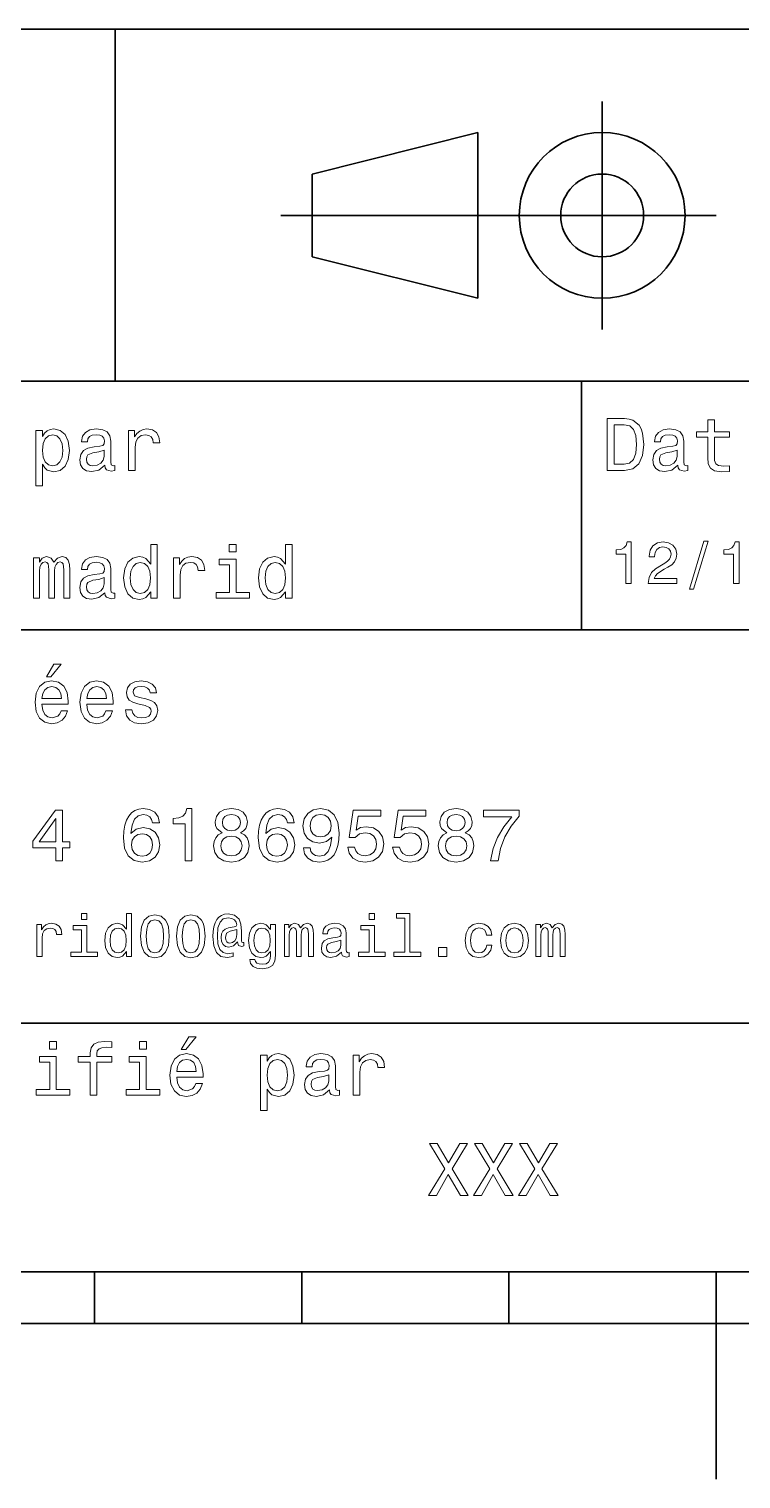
# Model space of a CAD drawing. Extents: x 0 to 297, y 0 to 210.
# Drawn here: x 115.3 to 149.7, y 0 to 70 of the extents above; entities that cross this region are included whole.
import ezdxf

# ---------------------------------------------------------------- set-up
doc = ezdxf.new("R2010")
doc.units = 0

msp = doc.modelspace()

# ---------------------------------------------------------------- linework, layer by layer
at = {"color": 7, "lineweight": 35}
for p, q in [((97, 70), (287, 70)), ((119.5, 53), (119.5, 70)), ((143, 55.5), (143, 66.5)), ((129, 63), (137, 65)), ((137, 65), (137, 57)), ((129, 59), (129, 63)), ((127.5, 61), (148.5, 61)), ((137, 57), (129, 59)), ((97, 53), (162, 53)), ((142, 41), (142, 53)), ((97, 41), (162, 41)), ((97, 22), (162, 22)), ((10, 10), (287, 10)), ((97, 10), (287, 10)), ((118.5, 10), (118.5, 7.5)), ((128.5, 10), (128.5, 7.5)), ((138.5, 10), (138.5, 7.5)), ((148.5, 10), (148.5, 0)), ((98.5, 7.5), (198.5, 7.5))]:
    msp.add_line(p, q, dxfattribs=at)
at = {"color": 7, "lineweight": 13}
for points in [[(144.080688, 51.190563), (143.248566, 51.190563), (143.248566, 48.690563), (144.080688, 48.690563), (144.473343, 48.769814), (144.765137, 49.011169), (144.945251, 49.40382), (145.010086, 49.940563), (144.952454, 50.488113), (144.880402, 50.70425), (144.779541, 50.877163), (144.487747, 51.111313), (144.296829, 51.168949)], [(148.100861, 50.289986), (148.100861, 49.320965), (148.122482, 49.007565), (148.223343, 48.791428), (148.425079, 48.665348), (148.767288, 48.62212), (149.141937, 48.640129), (149.141937, 48.913906), (148.868149, 48.892292), (148.619598, 48.921112), (148.486313, 49.011169), (148.42868, 49.162464), (148.417862, 49.375), (148.417862, 50.289986), (149.141937, 50.289986), (149.141937, 50.560158), (148.417862, 50.560158), (148.417862, 51.125721), (148.100861, 51.125721), (148.100861, 50.560158), (147.553314, 50.560158), (147.553314, 50.289986)], [(115.986313, 50.326012), (115.986313, 50.625), (115.669312, 50.625), (115.669312, 47.941284), (115.986313, 47.941284), (115.986313, 48.98595), (116.097984, 48.816643), (116.22406, 48.704971), (116.541069, 48.62212), (116.843658, 48.690563), (117.081413, 48.895893), (117.236313, 49.2201), (117.293945, 49.659584), (117.236313, 50.095463), (117.081413, 50.41967), (116.843658, 50.621399), (116.541069, 50.693443), (116.368156, 50.671829), (116.220459, 50.603386), (116.094383, 50.488113)], [(116.48703, 48.9067), (116.274498, 48.953533), (116.119598, 49.097622), (116.022339, 49.331772), (115.989914, 49.659584), (116.022339, 49.983791), (116.119598, 50.217941), (116.274498, 50.358429), (116.48703, 50.408863), (116.681557, 50.358429), (116.836456, 50.21434), (116.933716, 49.98019), (116.969742, 49.659584), (116.933716, 49.335377), (116.836456, 49.097622), (116.681557, 48.953533)], [(119.005043, 48.942726), (119.005043, 48.931919), (119.023056, 48.809441), (119.077087, 48.722984), (119.304031, 48.654541), (119.480545, 48.683357), (119.480545, 48.928314), (119.4049, 48.917507), (119.304031, 48.96434), (119.286026, 49.108429), (119.286026, 50.109871), (119.242798, 50.365635), (119.116714, 50.54575), (118.896973, 50.65382), (118.587173, 50.693443), (118.284584, 50.650219), (118.061241, 50.52774), (117.920746, 50.336815), (117.873917, 50.084656), (117.873917, 50.063042), (118.158501, 50.063042), (118.183716, 50.21434), (118.26297, 50.322407), (118.392654, 50.387249), (118.57637, 50.412464), (118.752884, 50.394455), (118.878967, 50.34042), (118.954613, 50.246758), (118.979828, 50.117077), (118.965424, 49.965778), (118.907784, 49.890129), (118.763687, 49.854107), (118.493515, 49.825291), (118.183716, 49.760448), (117.963974, 49.645176), (117.834297, 49.465057), (117.79467, 49.19849), (117.830688, 48.960735), (117.942368, 48.784222), (118.122482, 48.67255), (118.37104, 48.632927), (118.706055, 48.708576)], [(120.143372, 48.690563), (120.460373, 48.690563), (120.460373, 49.796471), (120.492798, 50.063042), (120.590057, 50.253963), (120.748558, 50.369236), (120.961098, 50.408863), (121.119598, 50.383648), (121.238472, 50.3116), (121.310516, 50.189121), (121.335739, 50.023415), (121.656342, 50.023415), (121.613113, 50.315205), (121.49424, 50.524136), (121.296112, 50.650219), (121.02594, 50.693443), (120.842224, 50.664627), (120.683716, 50.592579), (120.543228, 50.4701), (120.431557, 50.304398), (120.431557, 50.625), (120.143372, 50.625)], [(144.055481, 50.891571), (144.329254, 50.837536), (144.516571, 50.671829), (144.628235, 50.376442), (144.664261, 49.940563), (144.624634, 49.519093), (144.51297, 49.223705), (144.322052, 49.047192), (144.055481, 48.989555), (143.583572, 48.989555), (143.583572, 50.891571)], [(146.656342, 48.942726), (146.656342, 48.931919), (146.674347, 48.809441), (146.728394, 48.722984), (146.955338, 48.654541), (147.131851, 48.683357), (147.131851, 48.928314), (147.056198, 48.917507), (146.955338, 48.96434), (146.937317, 49.108429), (146.937317, 50.109871), (146.894089, 50.365635), (146.768005, 50.54575), (146.548264, 50.65382), (146.23848, 50.693443), (145.935883, 50.650219), (145.71254, 50.52774), (145.572052, 50.336815), (145.525223, 50.084656), (145.525223, 50.063042), (145.809799, 50.063042), (145.835022, 50.21434), (145.914261, 50.322407), (146.043945, 50.387249), (146.227661, 50.412464), (146.404175, 50.394455), (146.530258, 50.34042), (146.605911, 50.246758), (146.631119, 50.117077), (146.616714, 49.965778), (146.559082, 49.890129), (146.414978, 49.854107), (146.144806, 49.825291), (145.835022, 49.760448), (145.61528, 49.645176), (145.485596, 49.465057), (145.445969, 49.19849), (145.481995, 48.960735), (145.593658, 48.784222), (145.773773, 48.67255), (146.022339, 48.632927), (146.357346, 48.708576)], [(118.969025, 49.367798), (118.925797, 49.180477), (118.810516, 49.036385), (118.637611, 48.942726), (118.425072, 48.910305), (118.288185, 48.928314), (118.190926, 48.98595), (118.129684, 49.086815), (118.111671, 49.227306), (118.126083, 49.353386), (118.183716, 49.443443), (118.414268, 49.544312), (118.706055, 49.587536), (118.969025, 49.673992)], [(146.620316, 49.367798), (146.577087, 49.180477), (146.461823, 49.036385), (146.28891, 48.942726), (146.07637, 48.910305), (145.939484, 48.928314), (145.842224, 48.98595), (145.780975, 49.086815), (145.76297, 49.227306), (145.777374, 49.353386), (145.835022, 49.443443), (146.065567, 49.544312), (146.357346, 49.587536), (146.620316, 49.673992)], [(121.213257, 42.829971), (121.213257, 42.530979), (121.530258, 42.530979), (121.530258, 45.117435), (121.216858, 45.117435), (121.216858, 44.170029), (120.97551, 44.443802), (120.827812, 44.508644), (120.658501, 44.533859), (120.35231, 44.461815), (120.114555, 44.260086), (119.959656, 43.935879), (119.905624, 43.5), (119.959656, 43.064121), (120.114555, 42.736309), (120.35231, 42.530979), (120.658501, 42.462536), (120.827812, 42.487751), (120.979111, 42.552593)], [(125.341499, 45.117435), (125.006485, 45.117435), (125.006485, 44.757202), (125.341499, 44.757202)], [(127.719025, 42.829971), (127.719025, 42.530979), (128.036026, 42.530979), (128.036026, 45.117435), (127.722626, 45.117435), (127.722626, 44.170029), (127.48127, 44.443802), (127.33358, 44.508644), (127.164268, 44.533859), (126.85807, 44.461815), (126.620323, 44.260086), (126.465424, 43.935879), (126.411385, 43.5), (126.465424, 43.064121), (126.620323, 42.736309), (126.85807, 42.530979), (127.164268, 42.462536), (127.33358, 42.487751), (127.484879, 42.552593)], [(144.14122, 43.224785), (144.403458, 43.224785), (144.403458, 45.239193), (144.207504, 45.239193), (144.155624, 45.0634), (144.05188, 44.945248), (143.893372, 44.876083), (143.674362, 44.853027), (143.674362, 44.648415), (144.14122, 44.648415)], [(145.224792, 43.224785), (146.599426, 43.224785), (146.599426, 43.472622), (145.51297, 43.472622), (145.573486, 43.60807), (145.677231, 43.720463), (145.997116, 43.925072), (146.167145, 44.011528), (146.357361, 44.135448), (146.492798, 44.279541), (146.570602, 44.44957), (146.599426, 44.642651), (146.55043, 44.884727), (146.414993, 45.074928), (146.207504, 45.195965), (145.939484, 45.239193), (145.662827, 45.190201), (145.452454, 45.054756), (145.317001, 44.838619), (145.270905, 44.553314), (145.270905, 44.51297), (145.533142, 44.51297), (145.533142, 44.536022), (145.559082, 44.731991), (145.636887, 44.876083), (145.760818, 44.9683), (145.925079, 45), (146.092224, 44.971184), (146.216141, 44.899136), (146.296829, 44.786743), (146.325653, 44.645535), (146.305481, 44.51297), (146.250732, 44.400578), (146.158508, 44.302593), (146.031708, 44.216141), (145.861679, 44.12392), (145.579254, 43.945248), (145.380402, 43.755043), (145.262253, 43.524498), (145.224792, 43.233429)], [(147.213257, 42.956772), (147.412109, 42.956772), (148.109512, 45.279541), (147.907791, 45.279541)], [(149.345825, 43.224785), (149.608078, 43.224785), (149.608078, 45.239193), (149.412109, 45.239193), (149.360229, 45.0634), (149.256485, 44.945248), (149.097992, 44.876083), (148.878967, 44.853027), (148.878967, 44.648415), (149.345825, 44.648415)], [(115.561241, 42.530979), (115.853027, 42.530979), (115.853027, 43.824207), (115.87104, 44.01873), (115.925072, 44.159222), (116.007927, 44.242073), (116.115997, 44.274494), (116.202454, 44.245678), (116.260086, 44.17363), (116.288902, 44.051151), (116.299713, 43.88905), (116.299713, 42.530979), (116.573486, 42.530979), (116.573486, 43.824207), (116.591499, 44.015129), (116.645531, 44.155621), (116.731987, 44.242073), (116.840057, 44.274494), (116.926514, 44.245678), (116.984146, 44.17363), (117.020172, 43.88905), (117.020172, 42.530979), (117.311958, 42.530979), (117.311958, 43.867435), (117.293945, 44.144814), (117.236313, 44.357349), (117.12104, 44.48703), (116.933716, 44.533859), (116.713974, 44.461815), (116.54467, 44.25288), (116.411385, 44.458214), (116.188042, 44.533859), (115.982712, 44.461815), (115.842216, 44.260086), (115.842216, 44.465416), (115.561241, 44.465416)], [(119.005043, 42.783142), (119.005043, 42.772335), (119.023056, 42.649857), (119.077087, 42.5634), (119.304031, 42.494957), (119.480545, 42.523773), (119.480545, 42.76873), (119.4049, 42.757923), (119.304031, 42.804756), (119.286026, 42.948845), (119.286026, 43.950287), (119.242798, 44.206051), (119.116714, 44.386166), (118.896973, 44.494236), (118.587173, 44.533859), (118.284584, 44.490635), (118.061241, 44.368156), (117.920746, 44.177231), (117.873917, 43.925072), (117.873917, 43.903458), (118.158501, 43.903458), (118.183716, 44.054756), (118.26297, 44.162823), (118.392654, 44.227665), (118.57637, 44.25288), (118.752884, 44.234871), (118.878967, 44.180836), (118.954613, 44.087173), (118.979828, 43.957493), (118.965424, 43.806194), (118.907784, 43.730545), (118.763687, 43.694523), (118.493515, 43.665707), (118.183716, 43.600864), (117.963974, 43.485592), (117.834297, 43.305473), (117.79467, 43.038906), (117.830688, 42.801151), (117.942368, 42.624638), (118.122482, 42.512966), (118.37104, 42.473343), (118.706055, 42.548992)], [(120.71254, 44.249279), (120.921471, 44.198845), (121.079971, 44.058357), (121.17363, 43.824207), (121.209656, 43.5), (121.17363, 43.172188), (121.079971, 42.938038), (120.921471, 42.793949), (120.71254, 42.747116), (120.514412, 42.793949), (120.363113, 42.938038), (120.262253, 43.175793), (120.229828, 43.5), (120.262253, 43.820606), (120.363113, 44.054756), (120.514412, 44.198845)], [(122.311966, 42.530979), (122.628967, 42.530979), (122.628967, 43.636887), (122.661385, 43.903458), (122.758652, 44.094379), (122.917145, 44.209652), (123.129684, 44.249279), (123.288185, 44.224064), (123.407059, 44.152016), (123.479111, 44.029537), (123.504326, 43.863831), (123.824928, 43.863831), (123.7817, 44.155621), (123.662827, 44.364552), (123.464699, 44.490635), (123.194527, 44.533859), (123.010811, 44.505043), (122.85231, 44.432995), (122.711823, 44.310516), (122.600143, 44.144814), (122.600143, 44.465416), (122.311966, 44.465416)], [(125.330696, 42.79755), (125.330696, 44.400574), (124.516571, 44.400574), (124.516571, 44.130402), (125.013687, 44.130402), (125.013687, 42.79755), (124.36528, 42.79755), (124.36528, 42.530979), (125.986313, 42.530979), (125.986313, 42.79755)], [(127.218307, 44.249279), (127.427238, 44.198845), (127.585739, 44.058357), (127.679398, 43.824207), (127.715424, 43.5), (127.679398, 43.172188), (127.585739, 42.938038), (127.427238, 42.793949), (127.218307, 42.747116), (127.020172, 42.793949), (126.868881, 42.938038), (126.768013, 43.175793), (126.735596, 43.5), (126.768013, 43.820606), (126.868881, 44.054756), (127.020172, 44.198845)], [(118.969025, 43.208214), (118.925797, 43.020893), (118.810516, 42.876801), (118.637611, 42.783142), (118.425072, 42.750721), (118.288185, 42.76873), (118.190926, 42.826366), (118.129684, 42.927231), (118.111671, 43.067722), (118.126083, 43.193802), (118.183716, 43.283859), (118.414268, 43.384727), (118.706055, 43.427952), (118.969025, 43.514408)], [(116.184441, 38.728386), (116.396973, 38.728386), (116.897697, 39.340778), (116.54467, 39.340778)], [(115.964699, 37.406338), (117.232712, 37.406338), (117.236313, 37.554035), (117.178673, 37.9683), (117.020172, 38.278099), (116.768013, 38.465416), (116.432999, 38.533859), (116.105186, 38.461815), (115.853027, 38.260086), (115.690918, 37.932278), (115.633286, 37.5), (115.687317, 37.056915), (115.849426, 36.732708), (116.097984, 36.530979), (116.422188, 36.462536), (116.703171, 36.509365), (116.933716, 36.631844), (117.103027, 36.826366), (117.200287, 37.085735), (116.886887, 37.085735), (116.822044, 36.941643), (116.728386, 36.833572), (116.461815, 36.747116), (116.256485, 36.786743), (116.101585, 36.912823), (116.000717, 37.118156), (115.964699, 37.395531)], [(118.133286, 37.406338), (119.401299, 37.406338), (119.4049, 37.554035), (119.34726, 37.9683), (119.188766, 38.278099), (118.9366, 38.465416), (118.601585, 38.533859), (118.273773, 38.461815), (118.021614, 38.260086), (117.859512, 37.932278), (117.801872, 37.5), (117.855911, 37.056915), (118.018013, 36.732708), (118.266571, 36.530979), (118.590775, 36.462536), (118.871758, 36.509365), (119.10231, 36.631844), (119.271614, 36.826366), (119.368881, 37.085735), (119.055481, 37.085735), (118.990631, 36.941643), (118.896973, 36.833572), (118.630402, 36.747116), (118.425072, 36.786743), (118.270172, 36.912823), (118.169312, 37.118156), (118.133286, 37.395531)], [(120.971901, 37.658501), (120.66571, 37.730545), (120.438766, 37.8134), (120.363113, 37.982708), (120.384727, 38.101585), (120.460373, 38.188038), (120.582855, 38.242073), (120.759369, 38.263687), (120.92868, 38.242073), (121.061966, 38.177231), (121.148415, 38.079971), (121.184441, 37.950287), (121.49424, 37.950287), (121.49424, 37.957493), (121.440201, 38.191643), (121.292511, 38.375359), (121.061966, 38.490635), (120.759369, 38.533859), (120.453171, 38.490635), (120.229828, 38.371758), (120.08934, 38.195244), (120.046112, 37.971901), (120.078529, 37.755764), (120.179398, 37.604465), (120.3451, 37.496399), (120.586456, 37.42075), (120.939484, 37.334293), (121.155624, 37.244236), (121.213257, 37.172188), (121.234871, 37.064121), (121.202454, 36.930836), (121.115997, 36.829971), (120.97551, 36.765129), (120.788185, 36.743515), (120.590057, 36.765129), (120.445969, 36.840778), (120.348709, 36.963257), (120.309082, 37.132565), (120.002884, 37.132565), (120.053314, 36.844379), (120.201012, 36.635445), (120.435158, 36.509365), (120.759369, 36.462536), (121.097984, 36.509365), (121.346542, 36.635445), (121.497841, 36.837173), (121.551872, 37.100143), (121.512253, 37.327087), (121.400574, 37.481987), (121.216858, 37.582851)], [(115.964699, 37.672909), (116.004318, 37.921471), (116.101585, 38.105186), (116.249283, 38.216858), (116.443802, 38.256485), (116.634727, 38.216858), (116.782425, 38.105186), (116.872482, 37.921471), (116.9049, 37.672909)], [(118.133286, 37.672909), (118.172913, 37.921471), (118.270172, 38.105186), (118.41787, 38.216858), (118.612396, 38.256485), (118.803314, 38.216858), (118.951012, 38.105186), (119.041069, 37.921471), (119.073486, 37.672909)], [(116.631126, 29.850143), (116.95533, 29.850143), (116.95533, 30.46974), (117.311958, 30.46974), (117.311958, 30.757925), (116.95533, 30.757925), (116.95533, 32.296108), (116.627518, 32.296108), (115.532425, 30.786743), (115.532425, 30.46974), (116.631126, 30.46974)], [(121.634727, 31.676512), (121.566284, 31.9683), (121.407784, 32.184437), (121.162827, 32.321323), (120.845825, 32.368156), (120.633286, 32.342937), (120.44957, 32.274494), (120.287468, 32.162823), (120.150574, 32.004322), (120.042511, 31.806194), (119.963257, 31.56484), (119.912827, 31.280258), (119.898415, 30.959654), (119.956055, 30.448126), (120.132568, 30.077089), (120.417145, 29.853746), (120.806198, 29.778097), (121.155624, 29.842939), (121.422195, 30.012247), (121.5951, 30.278818), (121.656342, 30.617435), (121.5951, 30.959654), (121.429398, 31.222622), (121.17363, 31.388329), (120.856628, 31.445965), (120.514412, 31.373919), (120.258652, 31.168587), (120.312683, 31.56484), (120.427956, 31.849422), (120.604469, 32.01873), (120.849426, 32.076366), (121.029541, 32.04755), (121.166428, 31.971901), (121.256485, 31.845821), (121.303314, 31.676512)], [(122.873924, 29.850143), (123.201729, 29.850143), (123.201729, 32.368156), (122.956772, 32.368156), (122.891937, 32.148415), (122.762253, 32.000721), (122.564125, 31.914265), (122.290344, 31.885447), (122.290344, 31.629683), (122.873924, 31.629683)], [(124.660667, 31.197405), (124.476944, 31.09654), (124.350868, 30.956051), (124.271622, 30.779539), (124.246399, 30.567001), (124.304039, 30.246397), (124.469742, 29.997837), (124.739914, 29.839336), (125.107353, 29.778097), (125.471184, 29.839336), (125.741356, 29.997837), (125.907066, 30.246397), (125.968307, 30.567001), (125.939484, 30.779539), (125.863838, 30.956051), (125.734154, 31.09654), (125.554039, 31.197405), (125.698128, 31.283861), (125.798996, 31.402737), (125.860229, 31.546829), (125.881851, 31.723343), (125.824211, 31.979107), (125.672913, 32.184437), (125.427956, 32.317722), (125.107353, 32.368156), (124.783142, 32.317722), (124.538185, 32.184437), (124.383286, 31.979107), (124.329254, 31.723343), (124.347267, 31.546829), (124.408508, 31.402737)], [(128.140488, 31.676512), (128.072052, 31.9683), (127.913551, 32.184437), (127.668594, 32.321323), (127.351593, 32.368156), (127.139053, 32.342937), (126.955338, 32.274494), (126.793228, 32.162823), (126.656342, 32.004322), (126.548279, 31.806194), (126.469025, 31.56484), (126.418594, 31.280258), (126.404182, 30.959654), (126.461823, 30.448126), (126.638336, 30.077089), (126.922913, 29.853746), (127.311966, 29.778097), (127.661385, 29.842939), (127.927956, 30.012247), (128.100861, 30.278818), (128.162109, 30.617435), (128.100861, 30.959654), (127.935165, 31.222622), (127.679398, 31.388329), (127.362396, 31.445965), (127.020172, 31.373919), (126.764412, 31.168587), (126.818451, 31.56484), (126.933723, 31.849422), (127.110237, 32.01873), (127.355194, 32.076366), (127.535309, 32.04755), (127.672195, 31.971901), (127.762253, 31.845821), (127.809082, 31.676512)], [(128.579971, 30.46974), (128.634003, 30.185158), (128.78891, 29.965418), (129.033875, 29.828529), (129.358078, 29.778097), (129.570618, 29.803314), (129.761536, 29.868155), (129.92363, 29.979826), (130.060516, 30.138329), (130.168594, 30.336454), (130.247849, 30.581411), (130.294678, 30.862391), (130.312683, 31.1866), (130.25145, 31.694523), (130.074936, 32.065559), (129.793945, 32.288902), (129.408508, 32.368156), (129.055481, 32.303314), (128.78891, 32.130402), (128.615997, 31.863832), (128.558365, 31.528818), (128.615997, 31.182997), (128.785309, 30.920029), (129.037476, 30.754322), (129.358078, 30.700287), (129.696686, 30.768732), (129.952454, 30.977665), (129.894821, 30.577808), (129.779541, 30.293226), (129.603027, 30.123919), (129.361679, 30.069883), (129.174362, 30.0951), (129.037476, 30.174351), (128.947418, 30.300432), (128.911392, 30.46974)], [(130.719742, 30.502161), (130.798996, 30.206772), (130.97551, 29.976225), (131.234879, 29.832132), (131.566284, 29.778097), (131.930115, 29.842939), (132.214706, 30.019451), (132.394821, 30.300432), (132.463257, 30.660662), (132.402023, 30.995676), (132.229111, 31.258644), (131.958939, 31.427954), (131.609512, 31.489193), (131.33934, 31.445965), (131.130402, 31.327089), (131.231277, 32.000721), (132.32637, 32.000721), (132.32637, 32.296108), (130.989914, 32.296108), (130.791794, 30.970461), (131.079971, 30.970461), (131.28891, 31.139769), (131.555481, 31.201008), (131.786026, 31.161383), (131.96254, 31.046108), (132.074219, 30.869596), (132.113831, 30.642651), (132.074219, 30.415705), (131.958939, 30.239193), (131.782425, 30.127522), (131.555481, 30.087896), (131.364563, 30.113111), (131.216858, 30.195965), (131.108795, 30.325647), (131.054764, 30.502161)], [(132.888336, 30.502161), (132.96759, 30.206772), (133.144104, 29.976225), (133.403458, 29.832132), (133.734879, 29.778097), (134.098709, 29.842939), (134.383286, 30.019451), (134.5634, 30.300432), (134.631851, 30.660662), (134.570618, 30.995676), (134.397705, 31.258644), (134.127533, 31.427954), (133.778107, 31.489193), (133.507935, 31.445965), (133.298996, 31.327089), (133.399857, 32.000721), (134.494965, 32.000721), (134.494965, 32.296108), (133.158508, 32.296108), (132.960388, 30.970461), (133.248566, 30.970461), (133.457489, 31.139769), (133.72406, 31.201008), (133.95462, 31.161383), (134.131134, 31.046108), (134.242798, 30.869596), (134.282425, 30.642651), (134.242798, 30.415705), (134.127533, 30.239193), (133.951019, 30.127522), (133.72406, 30.087896), (133.533142, 30.113111), (133.385452, 30.195965), (133.277374, 30.325647), (133.223343, 30.502161)], [(135.503601, 31.197405), (135.319885, 31.09654), (135.193802, 30.956051), (135.114563, 30.779539), (135.08934, 30.567001), (135.146973, 30.246397), (135.312683, 29.997837), (135.582855, 29.839336), (135.950287, 29.778097), (136.314117, 29.839336), (136.58429, 29.997837), (136.75, 30.246397), (136.811249, 30.567001), (136.782425, 30.779539), (136.706772, 30.956051), (136.577087, 31.09654), (136.396973, 31.197405), (136.541077, 31.283861), (136.641937, 31.402737), (136.703171, 31.546829), (136.724792, 31.723343), (136.667145, 31.979107), (136.515854, 32.184437), (136.270905, 32.317722), (135.950287, 32.368156), (135.626083, 32.317722), (135.381134, 32.184437), (135.226227, 31.979107), (135.172195, 31.723343), (135.190201, 31.546829), (135.25145, 31.402737)], [(137.618164, 29.850143), (137.981995, 29.850143), (138.100861, 30.444523), (138.309799, 30.999279), (138.605194, 31.514408), (138.990631, 31.997118), (138.990631, 32.296108), (137.27594, 32.296108), (137.27594, 31.9683), (138.644806, 31.9683), (138.248566, 31.481987), (137.94957, 30.974062), (137.740631, 30.433718)], [(115.835014, 30.757925), (116.631126, 31.878241), (116.631126, 30.757925)], [(124.671471, 31.694523), (124.700287, 31.853025), (124.786743, 31.975504), (124.92363, 32.051151), (125.107353, 32.079971), (125.287468, 32.051151), (125.424355, 31.975504), (125.510811, 31.853025), (125.543228, 31.694523), (125.510811, 31.532419), (125.424355, 31.40634), (125.287468, 31.323486), (125.107353, 31.298271), (124.92363, 31.327089), (124.786743, 31.40634), (124.700287, 31.532419)], [(128.907791, 31.532419), (128.943817, 31.755764), (129.044678, 31.932276), (129.203171, 32.043949), (129.408508, 32.083572), (129.621048, 32.043949), (129.783142, 31.932276), (129.884003, 31.759365), (129.92363, 31.536022), (129.884003, 31.309076), (129.783142, 31.139769), (129.617432, 31.035301), (129.397705, 30.999279), (129.19957, 31.035301), (129.044678, 31.139769), (128.943817, 31.305475)], [(135.514404, 31.694523), (135.543228, 31.853025), (135.629684, 31.975504), (135.766571, 32.051151), (135.950287, 32.079971), (136.130402, 32.051151), (136.267303, 31.975504), (136.353745, 31.853025), (136.386169, 31.694523), (136.353745, 31.532419), (136.267303, 31.40634), (136.130402, 31.323486), (135.950287, 31.298271), (135.766571, 31.327089), (135.629684, 31.40634), (135.543228, 31.532419)], [(121.306915, 30.613832), (121.267288, 30.386887), (121.166428, 30.213976), (121.004326, 30.098703), (120.802597, 30.062679), (120.590057, 30.098703), (120.427956, 30.210375), (120.323486, 30.383286), (120.291069, 30.610229), (120.327087, 30.833572), (120.427956, 31.002882), (120.593658, 31.11095), (120.817001, 31.150576), (121.011528, 31.11095), (121.166428, 31.006483), (121.267288, 30.837175)], [(124.592224, 30.574207), (124.624641, 30.765129), (124.729111, 30.909222), (124.891212, 31.002882), (125.107353, 31.035301), (125.319885, 31.002882), (125.481995, 30.909222), (125.586456, 30.765129), (125.622482, 30.574207), (125.586456, 30.368876), (125.481995, 30.213976), (125.319885, 30.113111), (125.107353, 30.08069), (124.891212, 30.113111), (124.729111, 30.213976), (124.624641, 30.368876)], [(127.812683, 30.613832), (127.773056, 30.386887), (127.672195, 30.213976), (127.510086, 30.098703), (127.308365, 30.062679), (127.095825, 30.098703), (126.933723, 30.210375), (126.829254, 30.383286), (126.796829, 30.610229), (126.832855, 30.833572), (126.933723, 31.002882), (127.099426, 31.11095), (127.322769, 31.150576), (127.517296, 31.11095), (127.672195, 31.006483), (127.773056, 30.837175)], [(135.435165, 30.574207), (135.46759, 30.765129), (135.572052, 30.909222), (135.734161, 31.002882), (135.950287, 31.035301), (136.162827, 31.002882), (136.324936, 30.909222), (136.429398, 30.765129), (136.465424, 30.574207), (136.429398, 30.368876), (136.324936, 30.213976), (136.162827, 30.113111), (135.950287, 30.08069), (135.734161, 30.113111), (135.572052, 30.213976), (135.46759, 30.368876)], [(115.714691, 25.224785), (115.9683, 25.224785), (115.9683, 26.10951), (115.994232, 26.322767), (116.072044, 26.475506), (116.198845, 26.567724), (116.368874, 26.599424), (116.495674, 26.579252), (116.590775, 26.521614), (116.648415, 26.423632), (116.668587, 26.291067), (116.925072, 26.291067), (116.890488, 26.524496), (116.795387, 26.691643), (116.636887, 26.792507), (116.420746, 26.827091), (116.273773, 26.804035), (116.146973, 26.746399), (116.034576, 26.648417), (115.945244, 26.515852), (115.945244, 26.772335), (115.714691, 26.772335)], [(118.129684, 25.438042), (118.129684, 26.720463), (117.478386, 26.720463), (117.478386, 26.504324), (117.876083, 26.504324), (117.876083, 25.438042), (117.357346, 25.438042), (117.357346, 25.224785), (118.654175, 25.224785), (118.654175, 25.438042)], [(118.138329, 27.293949), (117.870316, 27.293949), (117.870316, 27.005764), (118.138329, 27.005764)], [(120.040344, 25.463978), (120.040344, 25.224785), (120.293945, 25.224785), (120.293945, 27.293949), (120.043228, 27.293949), (120.043228, 26.536024), (119.850143, 26.755045), (119.731987, 26.806917), (119.596542, 26.827091), (119.351585, 26.769453), (119.161385, 26.60807), (119.03746, 26.348703), (118.994232, 26), (119.03746, 25.651299), (119.161385, 25.38905), (119.351585, 25.224785), (119.596542, 25.170031), (119.731987, 25.190203), (119.853027, 25.242075)], [(120.726227, 26.201731), (120.769455, 25.749281), (120.9049, 25.426514), (121.12104, 25.230549), (121.420746, 25.167149), (121.717575, 25.230549), (121.933716, 25.426514), (122.066284, 25.749281), (122.112396, 26.201731), (122.066284, 26.651299), (122.011528, 26.829971), (121.933716, 26.976946), (121.717575, 27.172913), (121.420746, 27.239193), (121.12104, 27.172913), (120.9049, 26.974064), (120.769455, 26.651299)], [(121.002884, 26.201731), (121.02594, 26.550434), (121.097984, 26.801153), (121.227661, 26.948128), (121.420746, 27), (121.610947, 26.948128), (121.740631, 26.801153), (121.812683, 26.550434), (121.835739, 26.201731), (121.812683, 25.850145), (121.740631, 25.599424), (121.610947, 25.45245), (121.420746, 25.40346), (121.227661, 25.45245), (121.097984, 25.599424), (121.02594, 25.850145)], [(122.461098, 26.201731), (122.504326, 25.749281), (122.639771, 25.426514), (122.855911, 25.230549), (123.155624, 25.167149), (123.452454, 25.230549), (123.668587, 25.426514), (123.801155, 25.749281), (123.84726, 26.201731), (123.801155, 26.651299), (123.746399, 26.829971), (123.668587, 26.976946), (123.452454, 27.172913), (123.155624, 27.239193), (122.855911, 27.172913), (122.639771, 26.974064), (122.504326, 26.651299)], [(122.737755, 26.201731), (122.760803, 26.550434), (122.832855, 26.801153), (122.96254, 26.948128), (123.155624, 27), (123.345825, 26.948128), (123.47551, 26.801153), (123.547546, 26.550434), (123.570602, 26.201731), (123.547546, 25.850145), (123.47551, 25.599424), (123.345825, 25.45245), (123.155624, 25.40346), (122.96254, 25.45245), (122.832855, 25.599424), (122.760803, 25.850145)], [(125.708939, 25.734871), (125.708939, 25.902018), (125.662827, 25.893373), (125.60807, 25.913546), (125.590775, 25.974064), (125.590775, 26.446688), (125.567726, 26.780981), (125.47551, 27.02882), (125.259369, 27.213257), (124.956772, 27.279539), (124.780983, 27.262249), (124.631126, 27.210375), (124.501442, 27.12392), (124.397697, 27.002882), (124.317001, 26.850145), (124.259369, 26.662825), (124.224785, 26.438042), (124.213257, 26.184439), (124.253601, 25.737753), (124.383286, 25.42075), (124.599426, 25.230549), (124.907784, 25.170031), (125.190201, 25.216139), (125.190201, 25.406342), (124.942368, 25.360231), (124.703171, 25.409224), (124.54467, 25.567724), (124.458214, 25.835735), (124.432281, 26.224785), (124.461098, 26.605188), (124.559082, 26.876081), (124.717583, 27.040346), (124.948128, 27.095102), (125.123917, 27.063402), (125.253601, 26.988474), (125.334297, 26.876081), (125.363113, 26.746399), (125.331413, 26.682999), (125.244957, 26.654179), (124.96254, 26.610952), (124.806915, 26.547552), (124.694527, 26.449568), (124.628242, 26.314121), (124.60807, 26.135448), (124.634003, 25.942364), (124.706055, 25.798271), (124.824211, 25.708935), (124.979828, 25.680117), (125.207497, 25.740635), (125.400574, 25.930836), (125.400574, 25.913546), (125.446686, 25.760807), (125.605186, 25.714699)], [(127.233429, 25.293949), (127.233429, 26.772335), (126.991356, 26.772335), (126.991356, 26.521614), (126.792511, 26.749281), (126.671471, 26.806917), (126.536026, 26.827091), (126.291069, 26.769453), (126.100868, 26.60807), (125.976944, 26.348703), (125.933716, 26), (125.976944, 25.648417), (126.100868, 25.38905), (126.291069, 25.224785), (126.536026, 25.170031), (126.674355, 25.190203), (126.789627, 25.242075), (126.991356, 25.461096), (126.991356, 25.242075), (126.9683, 25.069166), (126.9049, 24.945246), (126.783859, 24.873199), (126.60231, 24.847263), (126.443802, 24.864553), (126.331413, 24.907782), (126.265129, 24.98271), (126.244957, 25.083574), (126, 25.083574), (126, 25.072046), (126.037468, 24.887609), (126.15274, 24.749281), (126.337173, 24.659943), (126.587898, 24.628242), (126.887611, 24.671471), (127.086456, 24.792509), (127.198853, 25.002882)], [(127.662827, 25.224785), (127.896255, 25.224785), (127.896255, 26.259367), (127.910667, 26.414986), (127.953896, 26.527378), (128.020172, 26.59366), (128.106628, 26.619598), (128.175797, 26.596542), (128.221909, 26.538906), (128.244965, 26.440924), (128.253601, 26.311241), (128.253601, 25.224785), (128.472626, 25.224785), (128.472626, 26.259367), (128.48703, 26.412106), (128.530258, 26.524496), (128.599426, 26.59366), (128.685883, 26.619598), (128.755051, 26.596542), (128.801147, 26.538906), (128.829971, 26.311241), (128.829971, 25.224785), (129.0634, 25.224785), (129.0634, 26.293949), (129.048996, 26.515852), (129.002884, 26.685881), (128.91066, 26.789627), (128.760803, 26.827091), (128.585022, 26.769453), (128.44957, 26.602306), (128.342941, 26.766571), (128.164276, 26.827091), (128, 26.769453), (127.887611, 26.60807), (127.887611, 26.772335), (127.662827, 26.772335)], [(130.417877, 25.426514), (130.417877, 25.417868), (130.432281, 25.319885), (130.47551, 25.250721), (130.657059, 25.195967), (130.798279, 25.219021), (130.798279, 25.414986), (130.737762, 25.406342), (130.657059, 25.443806), (130.642654, 25.559078), (130.642654, 26.360231), (130.608063, 26.564842), (130.507202, 26.708935), (130.331421, 26.795389), (130.083572, 26.827091), (129.841507, 26.792507), (129.662827, 26.694525), (129.55043, 26.541788), (129.51297, 26.340059), (129.51297, 26.322767), (129.740631, 26.322767), (129.760803, 26.443806), (129.824219, 26.53026), (129.927963, 26.582134), (130.074936, 26.602306), (130.216141, 26.587896), (130.317001, 26.54467), (130.377533, 26.469742), (130.397705, 26.365995), (130.386169, 26.244957), (130.340057, 26.184439), (130.224792, 26.155621), (130.008652, 26.132566), (129.760803, 26.080692), (129.585022, 25.988474), (129.481277, 25.844381), (129.44957, 25.631124), (129.478394, 25.440924), (129.567719, 25.299713), (129.711823, 25.210375), (129.91066, 25.178675), (130.17868, 25.239195)], [(132.008652, 25.438042), (132.008652, 26.720463), (131.357361, 26.720463), (131.357361, 26.504324), (131.755051, 26.504324), (131.755051, 25.438042), (131.236313, 25.438042), (131.236313, 25.224785), (132.533142, 25.224785), (132.533142, 25.438042)], [(132.017303, 27.293949), (131.749283, 27.293949), (131.749283, 27.005764), (132.017303, 27.005764)], [(133.472626, 27.080692), (133.472626, 25.438042), (132.951019, 25.438042), (132.951019, 25.224785), (134.244965, 25.224785), (134.244965, 25.438042), (133.726227, 25.438042), (133.726227, 27.293949), (133.074936, 27.293949), (133.074936, 27.080692)], [(137.423645, 26.259367), (137.674362, 26.259367), (137.622482, 26.489914), (137.498566, 26.671471), (137.305481, 26.783863), (137.054764, 26.827091), (136.778107, 26.769453), (136.567734, 26.60807), (136.435165, 26.345821), (136.389053, 25.994238), (136.432281, 25.645535), (136.561966, 25.386168), (136.766571, 25.224785), (137.046112, 25.170031), (137.293945, 25.213257), (137.48703, 25.334295), (137.619598, 25.524496), (137.677246, 25.778099), (137.435165, 25.778099), (137.391937, 25.616716), (137.311249, 25.495678), (137.195969, 25.42075), (137.054764, 25.397696), (136.878967, 25.43516), (136.752167, 25.550434), (136.674362, 25.737753), (136.648422, 26.002882), (136.674362, 26.262249), (136.755051, 26.449568), (136.884735, 26.564842), (137.054764, 26.605188), (137.20462, 26.579252), (137.317017, 26.51297), (137.391937, 26.40346)], [(138.097992, 25.99712), (138.144104, 25.645535), (138.276672, 25.386168), (138.48703, 25.224785), (138.769455, 25.170031), (139.048996, 25.224785), (139.259369, 25.383286), (139.391937, 25.642653), (139.440933, 25.99712), (139.391937, 26.348703), (139.259369, 26.610952), (139.048996, 26.769453), (138.769455, 26.827091), (138.48703, 26.769453), (138.276672, 26.60807), (138.144104, 26.348703)], [(138.357361, 26), (138.383301, 26.259367), (138.463989, 26.446688), (138.593658, 26.56196), (138.769455, 26.602306), (138.942368, 26.56196), (139.072052, 26.449568), (139.15274, 26.259367), (139.181564, 26), (139.15274, 25.737753), (139.072052, 25.547552), (138.942368, 25.432278), (138.769455, 25.394814), (138.593658, 25.432278), (138.463989, 25.547552), (138.383301, 25.737753)], [(139.806915, 25.224785), (140.040344, 25.224785), (140.040344, 26.259367), (140.054764, 26.414986), (140.097992, 26.527378), (140.164276, 26.59366), (140.250732, 26.619598), (140.319885, 26.596542), (140.365997, 26.538906), (140.389053, 26.440924), (140.397705, 26.311241), (140.397705, 25.224785), (140.61673, 25.224785), (140.61673, 26.259367), (140.631134, 26.412106), (140.674362, 26.524496), (140.74353, 26.59366), (140.829987, 26.619598), (140.899139, 26.596542), (140.945251, 26.538906), (140.974075, 26.311241), (140.974075, 25.224785), (141.207504, 25.224785), (141.207504, 26.293949), (141.193085, 26.515852), (141.146973, 26.685881), (141.054764, 26.789627), (140.904907, 26.827091), (140.729111, 26.769453), (140.593658, 26.602306), (140.48703, 26.766571), (140.308365, 26.827091), (140.144104, 26.769453), (140.031708, 26.60807), (140.031708, 26.772335), (139.806915, 26.772335)], [(119.639771, 26.599424), (119.806915, 26.559078), (119.933716, 26.446688), (120.008644, 26.259367), (120.03746, 26), (120.008644, 25.737753), (119.933716, 25.550434), (119.806915, 25.43516), (119.639771, 25.397696), (119.48127, 25.43516), (119.360229, 25.550434), (119.279541, 25.740635), (119.253601, 26), (119.279541, 26.256485), (119.360229, 26.443806), (119.48127, 26.559078)], [(125.374641, 26.279539), (125.345825, 26.100866), (125.273773, 25.974064), (125.164268, 25.896255), (125.034584, 25.873199), (124.945244, 25.887609), (124.881844, 25.939482), (124.841499, 26.025938), (124.829971, 26.146975), (124.878967, 26.345821), (125.046112, 26.449568), (125.374641, 26.53026)], [(126.195969, 26), (126.221909, 26.256485), (126.299713, 26.446688), (126.420753, 26.559078), (126.582138, 26.599424), (126.752167, 26.559078), (126.878967, 26.446688), (126.956772, 26.256485), (126.985596, 26), (126.956772, 25.737753), (126.878967, 25.550434), (126.752167, 25.43516), (126.582138, 25.397696), (126.420753, 25.43516), (126.299713, 25.550434), (126.221909, 25.740635)], [(130.389053, 25.766571), (130.354462, 25.616716), (130.262253, 25.501442), (130.123932, 25.426514), (129.953888, 25.400578), (129.844391, 25.414986), (129.766571, 25.461096), (129.71759, 25.541788), (129.703171, 25.654181), (129.714706, 25.755045), (129.760803, 25.827091), (129.945251, 25.907782), (130.17868, 25.942364), (130.389053, 26.011528)], [(135.100861, 25.224785), (135.498566, 25.224785), (135.498566, 25.654181), (135.100861, 25.654181)], [(116.667145, 21.117435), (116.33213, 21.117435), (116.33213, 20.757204), (116.667145, 20.757204)], [(118.295387, 20.130404), (118.295387, 18.530979), (118.612396, 18.530979), (118.612396, 20.130404), (119.332855, 20.130404), (119.332855, 20.400576), (118.612396, 20.400576), (118.612396, 20.519451), (118.637611, 20.663544), (118.720459, 20.760807), (118.860954, 20.818443), (119.062683, 20.840057), (119.332855, 20.825647), (119.332855, 21.099422), (118.990631, 21.117435), (118.680832, 21.085014), (118.464699, 20.987751), (118.335014, 20.818443), (118.295387, 20.577089), (118.295387, 20.400576), (117.715424, 20.400576), (117.715424, 20.130404)], [(121.004326, 21.117435), (120.669312, 21.117435), (120.669312, 20.757204), (121.004326, 20.757204)], [(122.690201, 20.728386), (122.90274, 20.728386), (123.403458, 21.340778), (123.05043, 21.340778)], [(116.656342, 18.79755), (116.656342, 20.400576), (115.842216, 20.400576), (115.842216, 20.130404), (116.33934, 20.130404), (116.33934, 18.79755), (115.690918, 18.79755), (115.690918, 18.530979), (117.311958, 18.530979), (117.311958, 18.79755)], [(120.993515, 18.79755), (120.993515, 20.400576), (120.179398, 20.400576), (120.179398, 20.130404), (120.676514, 20.130404), (120.676514, 18.79755), (120.028099, 18.79755), (120.028099, 18.530979), (121.649139, 18.530979), (121.649139, 18.79755)], [(122.470459, 19.40634), (123.73848, 19.40634), (123.742081, 19.554033), (123.684441, 19.9683), (123.52594, 20.278097), (123.273773, 20.465418), (122.938766, 20.533861), (122.610954, 20.461815), (122.358795, 20.260086), (122.196686, 19.932276), (122.139053, 19.5), (122.193085, 19.056915), (122.355194, 18.732708), (122.603745, 18.530979), (122.927956, 18.462536), (123.208939, 18.509365), (123.439484, 18.631844), (123.608795, 18.826368), (123.706055, 19.085733), (123.392654, 19.085733), (123.327812, 18.941643), (123.234154, 18.833572), (122.967583, 18.747118), (122.762253, 18.786743), (122.607353, 18.912823), (122.506485, 19.118155), (122.470459, 19.395533)], [(126.829254, 20.166426), (126.829254, 20.465418), (126.512253, 20.465418), (126.512253, 17.7817), (126.829254, 17.7817), (126.829254, 18.826368), (126.940926, 18.657061), (127.067009, 18.545389), (127.38401, 18.462536), (127.6866, 18.530979), (127.924355, 18.736311), (128.079254, 19.060518), (128.136887, 19.5), (128.079254, 19.935879), (127.924355, 20.260086), (127.6866, 20.461815), (127.38401, 20.533861), (127.211098, 20.512247), (127.0634, 20.443804), (126.937325, 20.328529)], [(129.847992, 18.78314), (129.847992, 18.772333), (129.865997, 18.649855), (129.920029, 18.5634), (130.146973, 18.494957), (130.323486, 18.523775), (130.323486, 18.768732), (130.247849, 18.757925), (130.146973, 18.804754), (130.128967, 18.948847), (130.128967, 19.950287), (130.085739, 20.206051), (129.959656, 20.386166), (129.739914, 20.494236), (129.430115, 20.533861), (129.127533, 20.490633), (128.904175, 20.368155), (128.763687, 20.177233), (128.716858, 19.925072), (128.716858, 19.903458), (129.00145, 19.903458), (129.026657, 20.054754), (129.105911, 20.162823), (129.235596, 20.227665), (129.419312, 20.252882), (129.595825, 20.234869), (129.721909, 20.180836), (129.797562, 20.087175), (129.822769, 19.957493), (129.808365, 19.806194), (129.750732, 19.730547), (129.606628, 19.694523), (129.336456, 19.665705), (129.026657, 19.600864), (128.806915, 19.48559), (128.677246, 19.305475), (128.637619, 19.038904), (128.67363, 18.801151), (128.785309, 18.62464), (128.965424, 18.512968), (129.213989, 18.473343), (129.548996, 18.54899)], [(130.986313, 18.530979), (131.303314, 18.530979), (131.303314, 19.636887), (131.335739, 19.903458), (131.432999, 20.094379), (131.591507, 20.209654), (131.804047, 20.249279), (131.96254, 20.224062), (132.081421, 20.152016), (132.153473, 20.029537), (132.17868, 19.863832), (132.499283, 19.863832), (132.456055, 20.155619), (132.337189, 20.364553), (132.139053, 20.490633), (131.868881, 20.533861), (131.685165, 20.505043), (131.526657, 20.432997), (131.386169, 20.310518), (131.274506, 20.144812), (131.274506, 20.465418), (130.986313, 20.465418)], [(122.470459, 19.672911), (122.510086, 19.921469), (122.607353, 20.105186), (122.755043, 20.216858), (122.94957, 20.256483), (123.140488, 20.216858), (123.288185, 20.105186), (123.378242, 19.921469), (123.410667, 19.672911)], [(127.329971, 18.747118), (127.117439, 18.793947), (126.96254, 18.93804), (126.86528, 19.17219), (126.832855, 19.5), (126.86528, 19.824207), (126.96254, 20.058357), (127.117439, 20.198847), (127.329971, 20.249279), (127.524498, 20.198847), (127.679398, 20.054754), (127.776657, 19.820604), (127.812683, 19.5), (127.776657, 19.175793), (127.679398, 18.93804), (127.524498, 18.793947)], [(129.811966, 19.208212), (129.768738, 19.020893), (129.653458, 18.876801), (129.48056, 18.78314), (129.268021, 18.750719), (129.131134, 18.768732), (129.033875, 18.826368), (128.972626, 18.927233), (128.95462, 19.067722), (128.969025, 19.193804), (129.026657, 19.283861), (129.257202, 19.384726), (129.548996, 19.427954), (129.811966, 19.514408)], [(134.623917, 13.690562), (135.002151, 13.690562), (135.574921, 14.70281), (136.158493, 13.690562), (136.540344, 13.690562), (135.758636, 14.976585), (136.500717, 16.194164), (136.136887, 16.194164), (135.585724, 15.268372), (135.04538, 16.194164), (134.667145, 16.194164), (135.405609, 14.972983)], [(136.792496, 13.690562), (137.170746, 13.690562), (137.743515, 14.70281), (138.327087, 13.690562), (138.708923, 13.690562), (137.927231, 14.976585), (138.669312, 16.194164), (138.305466, 16.194164), (137.754318, 15.268372), (137.213974, 16.194164), (136.835724, 16.194164), (137.574203, 14.972983)], [(138.96109, 13.690562), (139.33934, 13.690562), (139.912094, 14.70281), (140.495667, 13.690562), (140.877518, 13.690562), (140.09581, 14.976585), (140.837891, 16.194164), (140.47406, 16.194164), (139.922913, 15.268372), (139.382568, 16.194164), (139.004318, 16.194164), (139.742798, 14.972983)]]:
    msp.add_lwpolyline(points, close=True, dxfattribs=at)
at = {"color": 7, "lineweight": 35}
for radius in [4, 2]:
    msp.add_circle((143, 61), radius, dxfattribs=at)

doc.saveas('drawing.dxf')
